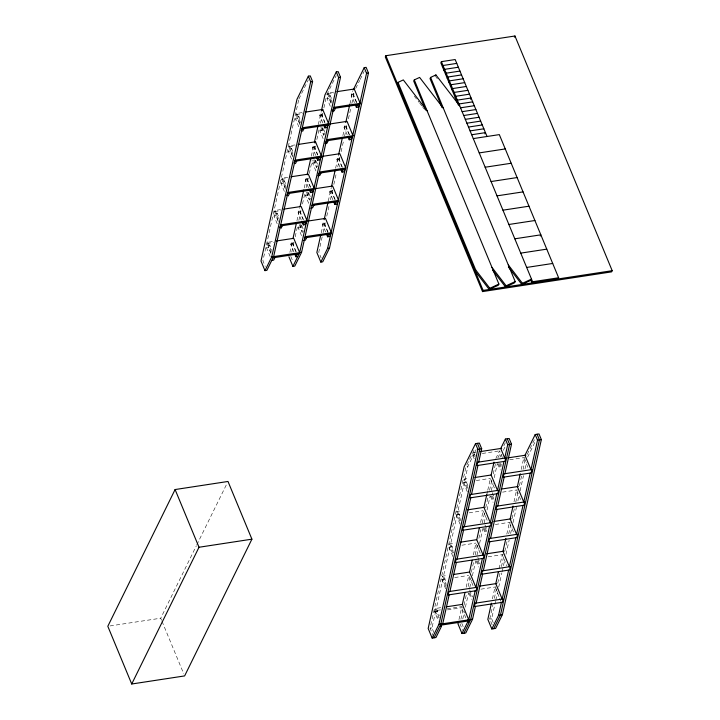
<?xml version="1.0" encoding="UTF-8"?>
<svg xmlns="http://www.w3.org/2000/svg" width="720" height="720" viewBox="0 0 720 720"><rect width="100%" height="100%" fill="white"/><g stroke="black" fill="none" stroke-linecap="round" stroke-linejoin="round"><path stroke-width="0.54" stroke-dasharray="3.6 2.7" d="M298.638 100.098L262.899 260.721L265.284 266.499M289.89 252.378L292.572 240.354M296.946 220.689L299.862 207.576M304.236 187.911L306.918 175.887M311.292 156.222L313.965 144.207M318.339 124.533L321.255 111.42M291.798 252.09L293.985 242.253M295.2 236.79L297.873 224.766M298.854 220.401L301.041 210.564M302.499 204.012L304.929 193.086M306.144 187.623L308.331 177.786M309.303 173.412L312.219 160.299M313.191 155.934L315.387 146.097M316.845 139.545L319.275 128.619M320.49 123.147L322.677 113.319M323.892 107.856L326.565 95.832M321.228 232.812L323.901 220.797M328.284 201.123L331.2 188.01M335.574 168.345L338.49 155.232M342.873 135.567L345.546 123.543M349.92 103.878L352.836 90.765M322.164 236.889L318.762 252.189L321.147 257.958M323.136 232.524L325.323 222.687M326.781 216.135L329.211 205.209M330.426 199.737L332.613 189.909M333.828 184.446L336.51 172.422M337.725 166.959L339.912 157.131M341.127 151.668L343.557 140.733M344.529 136.368L346.959 125.442M348.417 118.881L350.856 107.955M351.828 103.59L354.258 92.664M433.656 636.84L430.074 628.191L465.813 467.568M440.748 607.68L435.375 608.508L434.619 611.874L438.462 621.144M445.653 588.78L441.819 579.528L442.566 576.162L447.939 575.343M452.853 556.443L449.019 547.182L449.766 543.816L455.139 542.997M460.053 524.097L456.21 514.836L456.966 511.479L462.33 510.651M467.244 491.751L463.41 482.499L464.157 479.133L469.53 478.314M433.971 632.709L431.973 627.894L435.573 611.721M474.354 456.75L473.553 454.815L467.964 466.182L465.111 478.989L468.099 486.189M458.964 619.605L461.601 607.743M466.173 587.214L468.801 575.406M473.373 554.868L475.992 543.06M480.564 522.522L483.192 510.714L487.881 522.036M486.81 494.478L487.521 491.256M487.764 490.185L490.392 478.377L495.081 489.69M460.881 619.254L462.825 610.515M464.04 605.052L466.47 594.126M468.171 586.476L470.124 577.737M471.339 572.274L473.769 561.348M475.227 554.787L477.414 544.959M478.872 538.398L480.816 529.659M482.274 523.098L484.47 513.27M485.685 507.807L488.115 496.881M489.573 490.32L491.76 480.492M493.218 473.931L495.405 464.094M462.771 619.029L464.454 611.478M465.408 607.167L468.531 593.154M469.755 587.628L471.429 580.113M472.383 575.82L475.731 560.799M476.955 555.282L478.629 547.776M479.583 543.483L482.922 528.453M484.155 522.945L485.82 515.43M487.017 510.066L490.122 496.107M491.346 490.599L493.02 483.084M494.217 477.72L497.322 463.77M492.399 598.878L495.036 587.016L499.302 597.303M499.131 568.629L502.236 554.67L506.925 565.992M506.808 534.141L509.427 522.333L514.116 533.646M513.999 501.795L516.627 489.987L521.316 501.3M521.199 469.449L523.827 457.641L528.516 468.963M492.138 624.843L489.744 619.065L492.903 604.863M494.361 598.311L496.548 588.474M497.772 583.011L499.959 573.174M501.417 566.622L503.847 555.696M504.819 551.322L507.249 540.396M508.707 533.844L510.651 525.096M512.109 518.544L514.305 508.707M515.763 502.155L517.95 492.318M519.408 485.766L521.595 475.929M523.053 469.377L525.24 459.54M493.245 622.629L491.652 618.777L495.54 601.299M495.783 600.201L497.727 591.462M498.699 587.088L501.858 572.886M502.101 571.797L504.783 559.773M505.998 554.31L509.157 540.108M510.615 533.547L512.073 526.995M513.045 522.621L516.447 507.33M517.905 500.769L519.12 495.306M520.092 490.932L523.503 475.641M524.961 469.08L526.419 462.528M298.881 99.009L308.277 79.911M299.655 123.156L296.118 114.615L296.694 113.427L302.121 112.599M298.764 126.747L295.578 119.052L296.865 116.424L298.773 116.136L300.762 120.942M299.871 124.533L297.477 118.755L298.773 116.136M292.455 155.502L288.918 146.952L289.503 145.773L294.921 144.945M291.564 159.084L288.378 151.389L289.674 148.77L291.573 148.473L293.571 153.288M292.671 156.87L290.286 151.101L291.573 148.473M285.264 187.839L281.718 179.298L282.303 178.119L287.73 177.282M284.364 191.43L281.178 183.735L282.474 181.107L284.373 180.819L286.371 185.625M285.48 189.216L283.086 183.447L284.373 180.819M326.808 94.743L336.204 75.645M331.182 102.717L327.645 94.167L328.23 92.988L333.648 92.16M330.291 106.308L327.105 98.613L328.401 95.985L330.3 95.697L332.298 100.503M322.884 123.057L319.698 115.362L320.994 112.734L324.972 122.355M331.002 103.131L329.013 98.316L330.3 95.697M324.792 122.769L321.597 115.074L322.461 113.319M278.064 220.185L274.527 211.644L275.103 210.456L280.53 209.628M277.173 223.776L273.987 216.081L275.274 213.453L277.182 213.165L279.171 217.971M278.28 221.562L275.886 215.793L277.182 213.165M323.091 138.645L319.905 130.95L321.201 128.331L323.1 128.034L321.813 130.662L323.802 135.468M315.684 155.403L312.498 147.708L313.794 145.08L317.781 154.701M271.062 252.99L267.12 243.486L267.705 242.298L273.123 241.47M317.592 155.115L314.406 147.42L315.27 145.665M270.162 256.581L266.58 247.923L267.876 245.295L269.775 245.007L271.773 249.813M270.873 253.404L268.488 247.635L269.775 245.007M315.9 170.991L312.714 163.296L314.001 160.668L315.909 160.38L314.613 163.008L316.611 167.814M308.493 187.749L305.307 180.054L306.594 177.426L310.581 187.038M310.392 187.452L307.206 179.757L308.07 178.011M354.411 102.618L351.225 94.923L352.521 92.295L356.904 102.879M355.734 88.461L359.685 80.424M360.18 79.416L364.14 71.379M356.319 102.33L353.133 94.635L353.997 92.88M308.7 203.337L305.514 195.642L306.81 193.014L308.709 192.726L307.422 195.345L309.411 200.16M301.293 220.086L298.107 212.391L299.403 209.763L303.381 219.384M303.201 219.798L300.015 212.103L300.87 210.348M347.22 134.964L344.034 127.269L345.321 124.641L349.704 135.225M349.119 134.676L345.933 126.981L346.797 125.226M301.5 235.674L298.314 227.979L299.61 225.36L301.518 225.063L300.222 227.691L302.211 232.506M293.886 251.928L290.7 244.233L291.996 241.605L296.379 252.189M295.794 251.64L292.608 243.945L293.472 242.19M340.02 167.31L336.834 159.615L338.13 156.987L342.513 167.562M341.928 167.013L338.742 159.318L339.597 157.572M332.82 199.647L329.634 191.952L330.93 189.324L335.313 199.908M334.728 199.359L331.542 191.664L332.406 189.909M325.629 231.993L322.443 224.298L323.73 221.67L328.113 232.254M327.933 232.659L324.342 224.01L325.206 222.255M161.568 620.271L160.713 618.21L196.335 545.814M196.83 544.806L227.007 483.471M473.967 450.387L466.056 466.47L467.964 466.182M474.201 458.829L472.599 454.959L473.76 452.601L475.911 452.268M474.714 452.457L476.1 449.64M495.855 458.415L499.581 450.837L502.38 457.596M497.871 457.893L500.346 452.862M503.811 445.833L505.287 442.818M499.932 457.281L501.39 454.32M503.334 450.36L505.773 445.419M440.577 609.867L435.204 610.686L434.619 611.874L439.992 611.046M527.211 454.338L535.131 438.255M527.634 457.065L535.545 440.982M327.645 94.167L334.152 93.177M327.105 98.613L329.013 98.316M351.225 94.923L353.133 94.635M296.118 114.615L302.625 113.616M295.578 119.052L297.477 118.755M319.698 115.362L321.597 115.074M319.905 130.95L321.813 130.662M344.034 127.269L345.933 126.981M288.918 146.952L295.425 145.962M288.378 151.389L290.286 151.101M312.498 147.708L314.406 147.42M312.714 163.296L314.613 163.008M336.834 159.615L338.742 159.318M281.718 179.298L287.145 178.47M281.178 183.735L283.086 183.447M305.307 180.054L307.206 179.757M305.514 195.642L307.422 195.345M329.634 191.952L331.542 191.664M274.527 211.644L281.034 210.645M273.987 216.081L275.886 215.793M298.107 212.391L300.015 212.103M298.314 227.979L300.222 227.691M322.443 224.298L324.342 224.01M267.12 243.486L273.627 242.487M266.58 247.923L268.488 247.635M290.7 244.233L292.608 243.945M472.599 454.959L474.75 454.635M482.265 453.483L500.535 450.693M509.733 459.801L524.781 457.497M463.41 482.499L468.783 481.68M476.298 480.528L490.266 478.395M502.542 492.138L517.581 489.843M456.21 514.836L461.583 514.017M469.107 512.874L483.075 510.741M495.342 524.484L510.381 522.189M449.019 547.182L455.463 546.201M461.907 545.211L475.875 543.078M488.142 556.83L503.19 554.526M110.016 625.95L160.713 618.21M441.819 579.528L447.192 578.709M454.716 577.557L468.675 575.424M480.951 589.167L495.99 586.872M447.021 608.886L462.06 606.582M447.516 609.903L462.555 607.599M430.074 628.191L431.973 627.894M489.744 619.065L491.652 618.777M436.014 76.995L437.382 78.768M414.297 96.129L419.058 102.312M419.742 103.203L421.785 105.849M422.46 106.74L424.503 109.386M500.67 463.383L501.525 465.444M499.716 463.527L501.426 467.649M498.654 463.68L500.355 467.793M497.7 463.824L500.256 469.998M328.23 92.988L332.037 102.195M492.201 492.66L494.334 497.799M492.525 495.891L494.235 500.004M473.76 452.601L475.362 456.444M491.454 496.026L493.155 500.139M490.5 496.17L493.056 502.335M323.505 128.997L325.098 132.849M321.876 127.377L324.846 134.532M320.877 127.539L323.991 135.063M485.001 524.997L486.711 529.11M485.334 528.228L487.035 532.341M464.157 479.133L467.991 488.385M484.254 528.363L485.964 532.476M466.92 488.52L464.364 482.355L457.911 511.326L460.899 518.526M483.3 528.507L485.865 534.681M499.725 598.329L501.003 601.416M476.424 544.086L480.681 554.373M296.694 113.427L300.51 122.634M316.305 161.343L317.502 164.223M314.685 159.723L317.646 166.878M313.677 159.876L316.791 167.4M477.81 557.343L479.511 561.456M478.134 560.574L479.835 564.687M456.966 511.479L460.8 520.731M477.063 560.709L478.764 564.822M459.72 520.866L457.164 514.692L450.72 543.672L453.699 550.872M476.109 560.853L478.665 567.027M469.224 576.432L473.49 586.719M289.503 145.773L292.887 153.954M309.105 193.68L310.302 196.569M307.485 192.06L310.446 199.224M306.477 192.222L309.6 199.746M469.656 589.833L472.644 597.033M449.766 543.816L453.6 553.077M469.863 593.055L471.996 598.194M452.529 553.212L449.973 547.038L443.52 576.018L446.508 583.218M468.909 593.199L471.465 599.364M462.033 608.778L465.876 618.057M282.303 178.119L286.119 187.317M301.914 226.026L303.111 228.915M300.285 224.406L303.255 231.561M299.286 224.568L302.4 232.092M442.566 576.162L446.4 585.414M461.817 623.34L463.41 627.183M445.752 586.584L442.773 579.384L436.32 608.355L439.308 615.555M459.909 623.628L462.699 630.36M275.103 210.456L278.496 218.637M290.826 256.455L293.22 262.233M435.375 608.508L439.209 617.76M435.204 610.686L438.192 617.904M267.705 242.298L271.512 251.505M161.991 621.297L183.771 673.857"/><path stroke-width="1.08" d="M264.978 270.639L271.728 256.905L310.689 81.828L308.349 76.185L310.257 75.888L312.597 81.531L273.636 256.617L266.877 270.342L264.978 270.639L260.991 261.018L296.973 99.297L308.349 76.185M293.058 238.176L296.46 222.876M300.105 206.487L303.75 190.098M307.161 174.798L310.806 158.409M314.451 142.02L317.853 126.72M321.507 110.331L324.909 95.031L336.285 71.91L338.184 71.622L340.524 77.265L301.563 252.351L294.813 266.076L292.905 266.364L288.918 256.752M292.905 266.364L299.664 252.639L338.616 77.553L336.285 71.91M320.742 234.999L316.854 252.477L320.841 262.098L322.74 261.81L329.499 248.085L368.46 72.999L366.12 67.356L364.212 67.644L353.331 89.757M324.144 219.699L328.041 202.221M331.443 186.921L335.088 170.532M338.733 154.143L342.387 137.754M345.789 122.454L349.677 104.967M320.841 262.098L327.591 248.373L366.552 73.287L364.212 67.644M441.765 623.934L440.604 626.301L441.549 626.148L435.96 637.515L432.153 638.1L438.912 624.366L477.864 449.289L475.533 443.646L479.34 443.061L481.68 448.704L478.701 462.069M442.719 623.79L449.163 594.81M449.91 591.444L456.363 562.464M457.11 559.098L463.554 530.127M464.31 526.761L470.754 497.781M471.501 494.415L477.954 465.435M458.487 621.765L458.001 623.916L461.988 633.537L465.795 632.952L472.554 619.227L475.398 606.42M464.976 592.578L462.348 604.386L468.747 619.812L475.191 590.832M472.176 560.232L469.548 572.04L475.938 587.466L482.391 558.486M479.376 527.886L476.748 539.694L483.138 555.12L489.582 526.149M486.81 494.478L483.939 507.357L490.338 522.783L496.782 493.803M493.992 462.204L491.139 475.011L497.529 490.437L503.982 461.457M505.368 439.083L507.699 444.726L504.729 458.091L500.742 448.479L505.368 439.083L509.175 438.507L511.515 444.15L504.936 473.688M476.154 603.054L482.598 574.083M483.345 570.717L489.798 541.737M490.545 538.371L496.989 509.391M497.745 506.025L504.189 477.054M491.436 603.189L487.836 619.362L491.823 628.983L495.63 628.398L502.389 614.673L541.35 439.587L539.01 433.944L535.203 434.529L524.988 455.283L530.964 469.71L537.543 440.172L535.203 434.529M498.411 571.842L495.783 583.65L502.182 599.076L508.626 570.105M505.845 538.434L502.983 551.313L509.373 566.739L515.826 537.759M513.045 506.088L510.183 518.967L516.573 534.393L523.017 505.413M520.245 473.742L517.374 486.621L523.773 502.047L530.217 473.076M491.823 628.983L498.582 615.249L501.426 602.442M301.185 130.68L302.625 127.746L328.653 123.768L322.722 109.449L305.37 112.104M302.661 131.265L303.948 128.637M293.985 163.026L295.434 160.092L321.462 156.114L315.531 141.795L298.179 144.45M295.461 163.602L296.757 160.983M322.146 110.637L322.722 109.449M286.794 195.363L288.234 192.429L314.262 188.451L308.331 174.141L290.979 176.787M288.261 195.948L289.557 193.32M314.946 142.974L315.531 141.795M328.653 123.768L326.781 127.575L324.873 127.872L326.169 125.244M335.484 108.198L334.188 110.826L332.289 111.114L334.161 107.307L360.189 103.329L354.258 89.01L336.906 91.665M279.594 227.709L281.034 224.775L307.062 220.797L301.131 206.478L283.779 209.133M281.07 228.294L282.357 225.666M321.462 156.114L319.581 159.921L317.682 160.209L318.969 157.581M328.284 140.544L326.988 143.163L325.089 143.46L326.961 139.653L352.989 135.675L347.058 121.356L329.706 124.011M274.959 257.508L273.663 260.136L271.764 260.424M314.262 188.451L312.39 192.267L310.482 192.555L311.778 189.927M321.084 172.881L319.797 175.509L317.889 175.797L319.761 171.99L345.789 168.012L339.858 153.702L322.506 156.348M360.189 103.329L358.308 107.136L356.409 107.433L357.696 104.805M385.875 55.719L385.29 56.907L482.526 291.591L611.604 271.872L612.189 270.693L514.953 36L385.875 55.719L483.111 290.412L482.526 291.591M307.062 220.797L305.19 224.604L303.291 224.901L304.578 222.273M313.893 205.227L312.597 207.855L310.698 208.143M175.095 489.546L107.811 626.292L131.724 684L184.626 675.918L251.91 539.172L227.997 481.464L175.095 489.546L199.008 547.254L131.724 684M352.989 135.675L351.117 139.482L349.209 139.77L350.505 137.142M297.783 256.446L295.884 256.743L297.171 254.115M306.693 237.573L305.397 240.192L303.498 240.489M345.789 168.012L343.917 171.828L342.018 172.116L343.305 169.488M315.315 188.694L332.667 186.039L338.598 200.358L336.717 204.165L334.818 204.462L336.105 201.834M397.413 83.574L397.998 82.395L403.308 79.911L427.131 110.862M308.115 221.04L325.467 218.385L331.398 232.704L329.526 236.511L327.618 236.799L328.914 234.171M443.43 108.369L419.616 77.418L414.297 79.902L413.721 81.081L425.736 110.088M459.738 105.876L435.915 74.934L430.605 77.409L430.02 78.588L442.044 107.604M487.044 136.494L455.166 59.544L441.405 61.641L440.829 62.829L457.965 104.184M435.339 76.113L435.915 74.934M442.422 66.672L443.007 65.493L456.759 63.387M444.015 70.524L444.6 69.336L458.352 67.239M445.608 74.367L446.193 73.188L459.945 71.082M447.201 78.219L447.786 77.031L461.538 74.934M448.794 82.062L449.379 80.883L463.131 78.777M450.387 85.914L450.972 84.726L464.724 82.629M451.989 89.757L452.565 88.578L466.317 86.472M453.582 93.609L454.158 92.421L467.919 90.324M455.175 97.452L455.751 96.273L469.512 94.167M456.768 101.304L457.353 100.116L471.105 98.019L470.52 99.198M458.361 105.147L458.946 103.968L472.698 101.862M514.368 37.179L514.953 36M484.866 133.821L485.451 132.642L471.699 134.748M397.998 82.395L475.686 269.919L475.11 271.098L489.249 289.476L498.303 285.246L498.888 284.067L414.297 79.902M489.249 289.476L489.834 288.288L498.888 284.067M492.759 270.36L505.557 286.983L506.133 285.804L515.196 281.574L430.605 77.409M515.196 281.574L514.611 282.762L505.557 286.983M540.252 236.016L540.837 234.828L514.809 238.806M521.856 284.49L522.441 283.311L531.495 279.09L530.919 280.269L521.856 284.49L508.392 266.994M441.405 61.641L532.602 281.754L532.017 282.942L530.748 279.873M475.533 443.646L464.157 466.758L428.166 628.479L432.153 638.1M558.045 278.964L558.63 277.776L499.32 134.613L473.292 138.591M434.061 637.803L440.811 624.078L479.772 448.992L477.432 443.349M461.988 633.537L467.577 622.179L468.531 622.026L469.692 619.668M463.896 633.249L470.646 619.524L509.607 444.438L507.267 438.795M493.731 628.686L500.481 614.961L539.442 439.875L537.102 434.232M310.689 81.828L312.597 81.531M338.616 77.553L340.524 77.265M366.552 73.287L368.46 72.999M333.576 108.486L359.604 104.508M302.049 128.925L328.077 124.947M460.539 107.811L474.291 105.714M462.132 111.663L475.884 109.557M463.725 115.506L477.477 113.409M465.318 119.358L479.07 117.252M326.376 140.832L352.404 136.854M466.911 123.201L480.663 121.104M468.504 127.053L482.265 124.947M470.097 130.896L483.858 128.799M294.849 161.271L320.877 157.293M319.185 173.178L345.213 169.2M479.223 152.91L505.251 148.932M287.658 193.617L313.677 189.639M485.154 167.229L511.182 163.251M338.598 200.358L312.57 204.336L311.985 205.515L338.013 201.537M491.085 181.539L517.113 177.561M280.458 225.954L306.486 221.976M497.016 195.858L523.044 191.88M276.381 240.975L293.733 238.32L299.664 252.639M331.398 232.704L305.37 236.682L304.794 237.861L330.813 233.883M502.947 210.177L528.975 206.199M271.728 256.905L301.563 252.351M327.591 248.373L329.499 248.085M273.051 257.796L299.079 253.818M508.878 224.487L534.906 220.518M520.74 253.125L546.768 249.147M526.671 267.444L552.699 263.466M532.602 281.754L558.63 277.776M483.111 290.412L612.189 270.693M477.864 449.289L481.68 448.704M507.699 444.726L511.515 444.15M537.543 440.172L541.35 439.587M480.213 451.611L501.696 448.335M507.681 457.929L525.942 455.139M474.903 477.495L491.013 475.029M501.138 489.105L518.328 486.477M199.008 547.254L251.91 539.172M467.703 509.832L483.822 507.375M493.947 521.451L511.128 518.823M460.512 542.178L476.622 539.712M486.747 553.788L503.937 551.16M453.312 574.524L469.422 572.058M479.547 586.134L496.737 583.506M446.112 606.861L462.231 604.404M438.912 624.366L472.554 619.227M498.582 615.249L502.389 614.673M441.18 625.113L469.116 620.847M508.302 264.933L522.441 283.311M491.994 267.426L506.133 285.804M475.686 269.919L489.834 288.288M355.212 104.544L356.409 107.433M348.012 136.89L349.209 139.77M323.685 124.983L324.873 127.872M340.821 169.227L342.018 172.116M316.485 157.329L317.682 160.209M333.621 201.573L334.818 204.462M309.285 189.666L310.482 192.555M326.421 233.919L327.618 236.799M467.676 619.965L468.531 622.026M302.094 222.012L303.291 224.901M294.687 253.854L295.884 256.743M448.965 591.588L448.209 594.954L476.145 590.688L476.892 587.322L448.965 591.588M456.156 559.251L455.409 562.608L483.345 558.342L484.092 554.976L456.156 559.251M463.356 526.905L462.609 530.271L490.536 526.005L491.283 522.639L463.356 526.905M470.556 494.559L469.8 497.925L497.736 493.659L498.483 490.293L470.556 494.559M477.747 462.213L477 465.579L504.936 461.313L505.683 457.947L477.747 462.213M475.2 603.207L474.453 606.564L502.38 602.298L503.127 598.932L475.2 603.207M482.4 570.861L481.644 574.227L509.58 569.961L510.327 566.595L482.4 570.861M489.591 538.515L488.844 541.881L516.771 537.615L517.527 534.249L489.591 538.515M496.791 506.169L496.044 509.535L523.971 505.269L524.718 501.903L496.791 506.169M503.982 473.832L503.235 477.198L531.171 472.932L531.918 469.566L503.982 473.832"/></g></svg>
